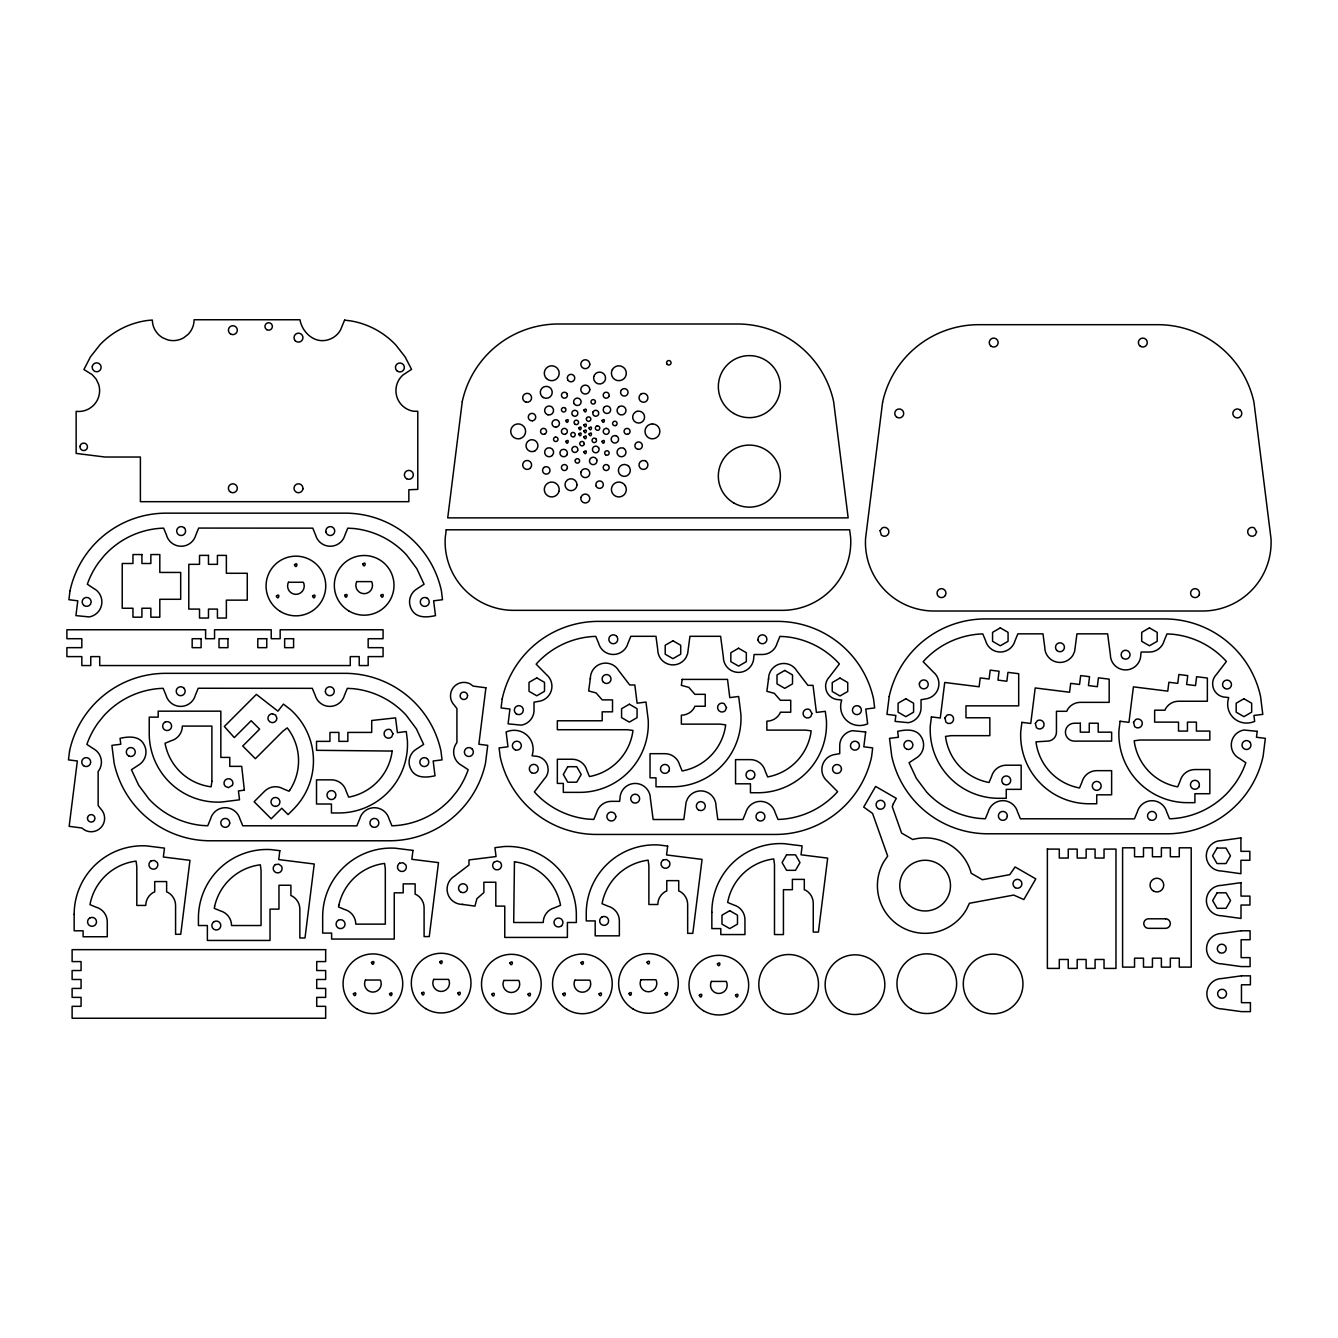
<?xml version="1.0" encoding="UTF-8"?>
<svg xmlns="http://www.w3.org/2000/svg" width="1338" height="1338" viewBox="0 0 1338 1338"><rect width="100%" height="100%" fill="white"/><g stroke="black" fill="none" stroke-linecap="round" stroke-linejoin="round"><path stroke-width="1.5" d="M590.376 678.299L588.653 690.943L596.112 692.95L602.2 699.891L612.52 699.891L612.52 711.833L602.2 711.833L602.2 720.781L557.344 720.781L557.344 729.728L627.405 729.728L632.958 730.448L632.707 732.354A53.687 53.687 0 0 1 591.262 776.191L589.439 776.542L586.947 770.521A15.22 15.22 0 0 0 572.263 759.248L557.344 759.248L557.344 783.416L563.315 783.416L563.315 792.364L579.705 792.364A68.606 68.606 0 0 0 648.211 719.911L645.986 702.065L637.105 703.186L634.831 684.972L629.73 684.972L618.758 670.689A15.22 15.22 0 0 0 590.376 678.299L590.275 679.018M768.564 678.684L766.858 691.328L774.317 693.335L780.389 700.276L790.725 700.276L790.725 712.217L780.389 712.217L779.77 713.706A14.919 14.919 0 0 1 766.858 721.165L766.858 730.113L805.61 730.113L811.163 730.832L810.912 732.739A53.687 53.687 0 0 1 769.467 776.575L767.644 776.926L765.152 770.905A15.22 15.22 0 0 0 750.451 759.633L735.549 759.633L735.549 783.8L750.451 783.8L750.451 792.748L757.91 792.748A68.606 68.606 0 0 0 826.416 720.296L825.295 711.331L816.414 712.435L813.019 685.357L807.918 685.357L796.963 671.074A15.22 15.22 0 0 0 768.564 678.684L768.48 679.403M462.279 904.388L474.923 906.11L476.93 898.651L483.871 892.563L483.871 882.244L495.813 882.244L495.813 906.11L504.761 906.11L504.761 937.42L567.396 937.42L567.396 922.501L576.344 922.501L576.344 915.058A68.606 68.606 0 0 0 503.891 846.553L494.926 847.673L496.047 856.554L468.969 859.933L468.969 865.034L454.669 876.005A15.22 15.22 0 0 0 462.279 904.388L462.998 904.488M1047.37 849.095L1059.295 849.095L1059.295 858.043L1068.242 858.043L1068.242 849.095L1077.19 849.095L1077.19 858.043L1086.138 858.043L1086.138 849.095L1095.086 849.095L1095.086 858.043L1104.034 858.043L1104.034 849.095L1115.976 849.095L1115.976 968.411L1104.034 968.411L1104.034 959.463L1095.086 959.463L1095.086 968.411L1086.138 968.411L1086.138 959.463L1077.19 959.463L1077.19 968.411L1068.242 968.411L1068.242 959.463L1059.295 959.463L1059.295 968.411L1047.37 968.411L1047.37 848.794M74.159 914.389L74.159 930.796L83.107 930.796L83.107 936.751L107.274 936.751L107.274 921.849A15.22 15.22 0 0 0 96.002 907.147L89.981 904.655L90.332 902.832A53.687 53.687 0 0 1 134.168 861.388L136.075 861.137L136.81 866.69L136.81 905.441L145.758 905.441A14.919 14.919 0 0 1 153.201 892.513L154.706 891.911L154.706 881.575L166.631 881.575L166.631 891.911L168.12 892.513A14.919 14.919 0 0 1 175.579 905.441L175.579 934.292L180.747 934.292L189.979 860.334L163.353 857.006L164.457 848.125L146.611 845.884A68.606 68.606 0 0 0 74.159 914.389M711.849 912.198L711.849 928.589L720.797 928.589L720.797 934.56L744.948 934.56L744.948 919.641A15.22 15.22 0 0 0 733.676 904.956L727.671 902.464L728.023 900.641A53.687 53.687 0 0 1 771.842 859.197L773.749 858.946L774.485 864.499L774.485 934.56L783.432 934.56L783.432 889.703L792.38 889.703L792.38 879.384L804.305 879.384L804.305 889.703L805.794 890.322A14.919 14.919 0 0 1 813.253 903.25L813.253 932.084L818.421 932.084L827.67 858.126L801.027 854.798L802.131 845.917L784.285 843.693A68.606 68.606 0 0 0 711.849 912.198M80.063 446.39L80.029 447.31A3.73 3.73 0 0 0 85.465 450.153A3.73 3.73 0 0 0 86.217 444.065A3.73 3.73 0 0 0 80.263 445.47L80.063 446.39M87.539 817.869L87.505 818.806A3.73 3.73 0 0 0 92.941 821.632A3.73 3.73 0 0 0 93.693 815.561A3.73 3.73 0 0 0 87.739 816.966L87.539 817.869M467.564 695.308L467.33 697.148A3.73 3.73 0 0 1 461.376 698.553A3.73 3.73 0 0 1 462.128 692.482A3.73 3.73 0 0 1 467.564 695.308M70.028 590.744L68.907 599.708L77.788 600.812L75.931 615.614L89.178 616.918A15.22 15.22 0 0 0 98.41 611.583L99.48 610.128A15.22 15.22 0 0 0 93.543 588.352L87.338 584.238A83.491 83.491 0 0 1 98.795 562.345L103.979 555.922A83.491 83.491 0 0 1 162.099 528.192L163.621 528.159L166.447 534.999A15.22 15.22 0 0 0 195.833 534.999L198.693 528.075L312.757 528.159L315.584 534.999A15.22 15.22 0 0 0 344.97 534.999L347.796 528.159L353.784 528.51A83.525 83.525 0 0 1 406.518 554.902L416.82 568.65L424.079 584.238L417.138 588.753A15.22 15.22 0 0 0 411.586 609.526C416.386 618.474 427.14 617.437 435.486 615.614L433.629 600.812L442.51 599.708L441.389 590.744A98.427 98.427 0 0 0 345.187 513.156L166.23 513.156A98.427 98.427 0 0 0 70.028 590.744M69.576 750.919L68.455 759.884L77.336 760.988L69.158 826.332L81.953 828.021L84.495 829.961A13.43 13.43 0 0 0 100.701 808.838L98.142 805.509L98.142 771.508L99.029 770.287A15.22 15.22 0 0 0 93.091 748.527L86.886 744.396A83.491 83.491 0 0 1 98.343 722.52L103.528 716.098A83.491 83.491 0 0 1 161.63 688.368L163.152 688.334L165.996 695.158A15.22 15.22 0 0 0 195.381 695.158L198.241 688.25L312.289 688.334L315.132 695.158A15.22 15.22 0 0 0 344.518 695.158L347.345 688.334L353.332 688.685A83.525 83.525 0 0 1 406.066 715.077L416.369 728.825L423.628 744.396L416.687 748.929A15.22 15.22 0 0 0 411.117 769.701C415.917 778.649 426.671 777.612 435.017 775.789L433.178 760.988L442.058 759.884L440.938 750.919A98.427 98.427 0 0 0 344.736 673.332L165.761 673.332A98.427 98.427 0 0 0 69.576 750.919M279.843 850.684L278.739 859.565L314.246 864.014L304.997 937.971L299.846 937.971L299.846 909.121A14.919 14.919 0 0 0 292.386 896.209L290.898 895.59L290.898 885.254L278.973 885.254L278.973 909.121L270.025 909.121L270.025 940.447L207.373 940.447L207.373 925.528L198.425 925.528L198.425 918.069A68.606 68.606 0 0 1 270.878 849.58L279.843 850.684M446.223 529.798L445.219 537.893A68.606 68.606 0 0 0 513.708 610.345L782.161 610.345A68.606 68.606 0 0 0 850.667 537.893L849.647 529.798L446.223 529.798M462.262 401.584L447.728 517.873L848.158 517.873L833.624 401.584A98.427 98.427 0 0 0 737.422 323.997L558.464 323.997A98.427 98.427 0 0 0 462.262 401.584M412.974 850.416L411.853 859.297L438.496 862.625L429.247 936.583L424.096 936.583L424.096 907.733A14.919 14.919 0 0 0 416.636 894.821L415.148 894.202L415.148 883.883L403.206 883.883L403.206 892.831L394.258 892.831L394.258 939.059L331.623 939.059L331.623 933.088L322.675 933.088L322.675 916.681A68.606 68.606 0 0 1 395.128 848.192L412.974 850.416M485.911 687.782L478.853 744.246L487.734 745.366L485.493 763.195A98.427 98.427 0 0 1 389.308 840.782L210.334 840.782A98.427 98.427 0 0 1 114.131 763.195L111.907 745.366L120.788 744.246L120.052 738.325C128.398 736.502 139.152 735.465 143.952 744.413A15.22 15.22 0 0 1 138.383 765.185L131.442 769.718L138.7 785.289L149.003 799.054A83.525 83.525 0 0 0 201.737 825.429L207.725 825.78L210.551 818.956A15.22 15.22 0 0 1 239.937 818.956L242.78 825.78L356.828 825.864L359.688 818.956A15.22 15.22 0 0 1 389.074 818.956L391.917 825.78L393.439 825.747A83.491 83.491 0 0 0 451.542 798.017L456.743 791.594A83.491 83.491 0 0 0 468.183 769.718L461.978 765.587A15.22 15.22 0 0 1 456.041 743.828L456.927 742.607L456.927 708.605L454.385 705.277A13.43 13.43 0 0 1 470.575 684.153L473.117 686.11L485.911 687.782M502.185 698.971L501.064 707.936L509.945 709.04L508.089 723.841L521.335 725.146A15.22 15.22 0 0 0 530.567 719.811L531.638 718.355A15.22 15.22 0 0 0 534.029 709.725L534.029 702.182L538.361 701.413A15.22 15.22 0 0 0 546.406 674.553L536.137 664.15A83.491 83.491 0 0 1 594.256 636.42L595.778 636.386L598.604 643.227A15.22 15.22 0 0 0 627.99 643.227L630.85 636.303L655.971 636.303L657.744 649.716A15.22 15.22 0 0 0 686.126 657.326L687.648 653.663L689.94 636.303L720.613 636.303L723.356 657.175A15.22 15.22 0 0 0 738.576 672.395A15.22 15.22 0 0 0 753.779 657.175L754.147 654.499L762.443 654.499A15.22 15.22 0 0 0 777.127 643.227L779.954 636.386L785.941 636.737A83.525 83.525 0 0 1 838.675 663.13L839.394 663.949L829.527 676.794A13.43 13.43 0 0 0 825.596 686.294L826.048 689.756A13.43 13.43 0 0 0 839.01 699.707L841.702 700.058C836.401 716.834 852.189 730.397 867.643 723.841L865.786 709.04L874.667 707.936L873.547 698.971A98.427 98.427 0 0 0 777.345 621.384L598.387 621.384A98.427 98.427 0 0 0 502.185 698.971M667.662 846.084L666.558 854.949L702.065 859.397L692.816 933.355L687.665 933.355L687.665 904.505A14.919 14.919 0 0 0 680.206 891.593L678.717 890.974L678.717 880.638L666.776 880.638L666.776 890.974L665.287 891.593A14.919 14.919 0 0 0 657.828 904.505L648.88 904.505L648.88 865.77L648.161 860.2L646.254 860.451A53.687 53.687 0 0 0 602.418 901.896L602.067 903.719L608.088 906.211A15.22 15.22 0 0 1 619.36 920.912L619.36 935.831L595.193 935.831L595.193 920.912L586.245 920.912L586.245 913.453A68.606 68.606 0 0 1 658.697 844.964L667.662 846.084M882.595 402.253L865.552 538.578A68.606 68.606 0 0 0 934.041 611.014L1202.494 611.014A68.606 68.606 0 0 0 1271 538.578L1253.957 402.253A98.427 98.427 0 0 0 1157.755 324.682L978.78 324.682A98.427 98.427 0 0 0 882.595 402.253M865.669 731.986L863.813 746.788L872.694 747.909L871.573 756.856A98.427 98.427 0 0 1 775.388 834.444L596.414 834.444A98.427 98.427 0 0 1 500.211 756.856L499.091 747.909L507.972 746.788L506.132 731.986C521.569 725.43 537.374 739.011 532.072 755.769L534.748 756.121A13.43 13.43 0 0 1 547.71 766.072L548.179 769.551A13.43 13.43 0 0 1 544.248 779.034L534.38 791.895L535.083 792.715A83.525 83.525 0 0 0 587.817 819.09L593.804 819.441L596.631 812.618A15.22 15.22 0 0 1 611.332 801.345L619.628 801.345L619.979 798.652A15.22 15.22 0 0 1 635.199 783.432A15.22 15.22 0 0 1 650.402 798.652L653.145 819.525L683.835 819.525L686.11 802.164L687.632 798.502A15.22 15.22 0 0 1 716.031 806.112L717.787 819.525L742.908 819.525L745.768 812.618A15.22 15.22 0 0 1 775.154 812.618L777.997 819.441L779.519 819.408A83.491 83.491 0 0 0 837.621 791.678L827.369 781.275A15.22 15.22 0 0 1 835.414 754.415L839.729 753.645L839.729 746.102A15.22 15.22 0 0 1 842.12 737.489L843.191 736.017A15.22 15.22 0 0 1 852.423 730.682L865.669 731.986M889.201 696.513L886.96 714.358L895.841 715.462L895.105 721.383L908.351 722.687A15.22 15.22 0 0 0 917.584 717.352L918.654 715.897A15.22 15.22 0 0 0 921.046 707.267L921.046 699.724L925.361 698.954A15.22 15.22 0 0 0 933.406 672.094L923.153 661.708A83.491 83.491 0 0 1 981.272 633.961L982.794 633.928L985.621 640.768A15.22 15.22 0 0 0 1015.007 640.768L1017.867 633.844L1042.988 633.844L1044.761 647.258A15.22 15.22 0 0 0 1073.143 654.867L1074.665 651.205L1076.939 633.844L1107.63 633.844L1110.373 654.717A15.22 15.22 0 0 0 1125.592 669.937A15.22 15.22 0 0 0 1140.796 654.717L1141.147 652.041L1149.442 652.041A15.22 15.22 0 0 0 1164.144 640.768L1166.97 633.928L1172.958 634.279A83.525 83.525 0 0 1 1225.692 660.671L1226.394 661.49L1216.543 674.335A13.43 13.43 0 0 0 1212.613 683.835L1213.064 687.297A13.43 13.43 0 0 0 1226.026 697.249L1228.719 697.6C1223.4 714.375 1239.205 727.939 1254.659 721.383L1253.907 715.462L1262.788 714.358L1260.563 696.513A98.427 98.427 0 0 0 1164.361 618.925L985.404 618.925A98.427 98.427 0 0 0 889.201 696.513M931.415 716.9L930.295 725.848A68.606 68.606 0 0 0 998.784 798.301L1006.243 798.301L1006.243 789.353L1021.162 789.353L1021.162 765.202L1006.243 765.202A15.22 15.22 0 0 0 991.558 776.475L989.066 782.479L987.243 782.128A53.687 53.687 0 0 1 945.799 738.292L945.531 736.402L951.101 735.666L989.836 735.666L989.836 717.77L965.986 717.77L965.986 705.845L1018.686 705.845L1018.686 673.7L1007.966 672.362L1006.845 681.226L997.964 680.122L999.085 671.241L990.204 670.137L989.1 679.018L980.219 677.898L979.098 686.779L944.728 682.48L940.296 718.004L931.415 716.9M1021.881 722.353L1020.76 731.317A68.606 68.606 0 0 0 1089.266 803.77L1096.725 803.77L1096.725 794.822L1111.627 794.822L1111.627 770.655L1096.725 770.655A15.22 15.22 0 0 0 1082.024 781.927L1079.532 787.948L1077.709 787.597A53.687 53.687 0 0 1 1036.264 743.761L1036.013 741.854L1047.503 741.118A8.948 8.948 0 0 0 1056.451 732.17L1056.451 711.298L1066.787 711.298L1067.39 709.809A14.919 14.919 0 0 1 1080.318 702.35L1109.169 702.35L1109.169 679.152L1098.431 677.814L1097.327 686.695L1088.446 685.574L1089.55 676.694L1080.669 675.59L1079.565 684.471L1070.684 683.367L1069.58 692.248L1035.211 687.949L1030.762 723.457L1021.881 722.353M1120.09 721.249L1118.969 730.214A68.606 68.606 0 0 0 1187.458 802.666L1194.918 802.666L1194.918 793.718L1209.836 793.718L1209.836 769.551L1194.918 769.551A15.22 15.22 0 0 0 1180.216 780.823L1177.724 786.844L1175.901 786.493A53.687 53.687 0 0 1 1134.457 742.657L1134.206 740.767L1139.775 740.031L1209.836 740.031L1209.836 731.083L1196.406 731.083L1196.406 722.135L1187.458 722.135L1187.458 731.083L1178.51 731.083L1178.51 722.135L1154.644 722.135L1154.644 710.194L1164.98 710.194L1165.599 708.705A14.919 14.919 0 0 1 1178.51 701.246L1207.361 701.246L1207.361 678.048L1196.624 676.71L1195.52 685.591L1186.639 684.487L1187.743 675.606L1178.862 674.503L1177.758 683.367L1168.877 682.263L1167.773 691.144L1133.403 686.846L1128.954 722.369L1120.09 721.249M1257.202 731.334L1256.466 737.255L1265.347 738.359L1263.122 756.204A98.427 98.427 0 0 1 1166.92 833.791L987.946 833.791A98.427 98.427 0 0 1 891.744 756.204L889.519 738.359L898.4 737.255L897.664 731.334C906.01 729.494 916.764 728.474 921.564 737.405A15.22 15.22 0 0 1 915.995 758.194L909.071 762.71L916.313 778.298L926.615 792.046A83.525 83.525 0 0 0 979.349 818.421L985.337 818.789L988.163 811.949A15.22 15.22 0 0 1 1017.566 811.949L1020.392 818.789L1134.44 818.873L1137.317 811.949A15.22 15.22 0 0 1 1166.703 811.949L1169.529 818.789L1171.051 818.739A83.491 83.491 0 0 0 1229.154 791.009L1234.355 784.586A83.491 83.491 0 0 0 1245.812 762.71L1239.607 758.579A15.22 15.22 0 0 1 1233.669 736.82L1234.723 735.348A15.22 15.22 0 0 1 1243.955 730.013L1257.202 731.334M92.355 366.144L92.205 367.298A4.482 4.482 0 0 0 98.56 371.362A4.482 4.482 0 0 0 99.547 363.869A4.482 4.482 0 0 0 92.355 366.144M211.889 781.225L211.153 786.794L209.246 786.543A53.687 53.687 0 0 1 165.41 745.099L165.059 743.276L171.08 740.784A15.22 15.22 0 0 0 182.353 726.082L211.889 726.082L211.889 781.225M276.397 596.046C278.22 601.749 280.813 592.032 276.397 596.046M294.477 564.736C296.3 570.423 298.909 560.706 294.477 564.736M312.557 596.046C314.38 601.749 316.989 592.032 312.557 596.046M344.652 595.393C346.475 601.096 349.067 591.379 344.652 595.393M362.732 564.084C364.555 569.771 367.164 560.053 362.732 564.084M380.812 595.393C382.635 601.096 385.244 591.379 380.812 595.393M353.383 993.816C355.206 999.519 357.798 989.802 353.383 993.816M392.987 733.776L391.683 736.937A4.482 4.482 0 0 1 384.19 732.605L384.642 731.535A4.482 4.482 0 0 1 390.746 729.896L392.987 733.776M371.462 962.49C373.285 968.194 375.894 958.476 371.462 962.49M389.542 993.816C391.365 999.519 393.974 989.802 389.542 993.816M421.637 993.164C423.46 998.867 426.053 989.15 421.637 993.164M439.717 961.838C441.54 967.541 444.149 957.824 439.717 961.838M457.797 993.164C459.62 998.867 462.229 989.15 457.797 993.164M565.773 420.55C567.613 426.237 570.205 416.536 565.773 420.55M491.832 994.201C493.672 999.904 496.264 990.187 491.832 994.201M565.773 441.423C567.613 447.126 570.205 437.409 565.773 441.423M514.444 861.806L513.708 922.501L543.228 922.501A15.22 15.22 0 0 1 554.517 907.816L560.522 905.324L560.17 903.501A53.687 53.687 0 0 0 516.334 862.057L514.444 861.806M578.702 428.009C580.525 433.696 583.117 423.979 578.702 428.009M578.702 433.964C580.525 439.667 583.117 429.95 578.702 433.964M509.912 962.892C511.752 968.578 514.344 958.861 509.912 962.892M583.87 410.114C585.693 415.8 588.285 406.083 583.87 410.114M589.774 364.254L589.623 365.425A4.482 4.482 0 0 1 580.976 365.425L580.826 364.254A4.482 4.482 0 0 1 585.308 359.788A4.482 4.482 0 0 1 589.774 364.254M583.87 425.016C585.693 430.719 588.285 421.002 583.87 425.016M576.979 484.674L576.778 486.212A5.971 5.971 0 0 1 569.47 490.444A5.971 5.971 0 0 1 565.255 483.135L565.857 481.697A5.971 5.971 0 0 1 576.979 484.674M589.774 389.609L589.623 390.78A4.482 4.482 0 0 1 580.976 390.78L580.826 389.609A4.482 4.482 0 0 1 585.308 385.143A4.482 4.482 0 0 1 589.774 389.609M583.87 436.957C585.693 442.644 588.285 432.927 583.87 436.957M586.429 418.543L586.345 419.129A2.241 2.241 0 0 0 590.526 420.249L590.744 419.714A2.241 2.241 0 0 0 589.155 416.971A2.241 2.241 0 0 0 586.429 418.543M584.254 443.614L584.188 444.199A2.241 2.241 0 0 1 581.445 445.771A2.241 2.241 0 0 1 579.856 443.045L580.09 442.493A2.241 2.241 0 0 1 584.254 443.614M580.976 471.98L580.826 473.134A4.482 4.482 0 0 0 585.308 477.599A4.482 4.482 0 0 0 589.774 473.134L589.623 471.98A4.482 4.482 0 0 0 580.976 471.98M583.87 451.859C585.693 457.563 588.285 447.845 583.87 451.859M593.821 376.53L593.62 378.069A5.971 5.971 0 0 0 604.743 381.062L605.345 379.624A5.971 5.971 0 0 0 601.13 372.315A5.971 5.971 0 0 0 593.821 376.53M589.021 428.009C590.861 433.696 593.453 423.979 589.021 428.009M589.021 433.964C590.861 439.667 593.453 429.95 589.021 433.964M580.976 497.335L580.826 498.489A4.482 4.482 0 0 0 585.308 502.954A4.482 4.482 0 0 0 589.774 498.489L589.623 497.335A4.482 4.482 0 0 0 580.976 497.335M601.949 420.55C603.773 426.237 606.365 416.536 601.949 420.55M528.008 994.201C529.831 999.904 532.424 990.187 528.008 994.201M601.949 441.423C603.773 447.126 606.365 437.409 601.949 441.423M562.88 993.933C564.703 999.637 567.312 989.919 562.88 993.933M580.96 962.624C582.783 968.311 585.392 958.593 580.96 962.624M599.039 993.933C600.862 999.637 603.471 989.919 599.039 993.933M628.944 993.498C630.767 999.185 633.376 989.484 628.944 993.498M647.023 962.173C648.846 967.876 651.455 958.159 647.023 962.173M665.103 993.498C666.926 999.185 669.535 989.484 665.103 993.498M726.501 707.585L725.196 710.746A4.482 4.482 0 0 1 717.703 706.431L718.155 705.36A4.482 4.482 0 0 1 724.259 703.721L726.501 707.585M699.322 995.204C701.145 1000.908 703.755 991.19 699.322 995.204M717.402 963.895C719.242 969.582 721.834 959.864 717.402 963.895M735.499 995.204C737.322 1000.908 739.914 991.19 735.499 995.204M811.999 713.555L810.694 716.716A4.482 4.482 0 0 1 803.201 712.401L803.653 711.314A4.482 4.482 0 0 1 809.774 709.675L811.999 713.555M841.468 768.982L841.318 770.153A4.482 4.482 0 0 1 834.126 772.411A4.482 4.482 0 0 1 835.113 764.935A4.482 4.482 0 0 1 841.468 768.982M880.103 530.668L881.257 534.999A4.482 4.482 0 0 0 888.75 530.668L888.298 529.597A4.482 4.482 0 0 0 882.194 527.958L880.103 530.668M919.457 683.233L919.306 684.387A4.482 4.482 0 0 0 925.679 688.434A4.482 4.482 0 0 0 926.649 680.958A4.482 4.482 0 0 0 919.457 683.233M944.845 717.954L946.016 722.286A4.482 4.482 0 0 0 953.492 717.954L953.041 716.884A4.482 4.482 0 0 0 946.936 715.245L944.845 717.954M1035.328 723.406L1036.482 727.738A4.482 4.482 0 0 0 1043.958 723.406L1043.523 722.336A4.482 4.482 0 0 0 1037.402 720.697L1035.328 723.406M1133.52 722.319L1134.674 726.634A4.482 4.482 0 0 0 1142.167 722.319L1141.715 721.232A4.482 4.482 0 0 0 1135.611 719.593L1133.52 722.319M1256.583 531.838L1255.278 534.999A4.482 4.482 0 0 1 1247.785 530.668L1248.237 529.597A4.482 4.482 0 0 1 1254.358 527.958L1256.583 531.838M392.151 751.053L391.9 752.96A53.687 53.687 0 0 1 350.456 796.796L348.633 797.147L346.141 791.126A15.22 15.22 0 0 0 331.439 779.853L316.521 779.853L316.521 804.021L331.439 804.021L331.439 812.969L338.899 812.969A68.606 68.606 0 0 0 407.388 740.516L406.284 731.552L397.403 732.655L395.546 717.87L371.713 720.496L371.713 732.421L347.847 732.421L347.847 741.369L338.899 741.369L338.899 732.421L329.951 732.421L329.951 741.369L316.521 741.369L316.521 750.317L392.151 751.053M682.163 679.403L681.36 685.374L688.819 687.364L694.89 694.322L705.226 694.322L705.226 706.247L694.89 706.247L694.271 707.735A14.919 14.919 0 0 1 681.36 715.194L681.36 724.142L720.112 724.142L725.664 724.878L725.413 726.768A53.687 53.687 0 0 1 683.969 770.604L682.146 770.956L679.654 764.951A15.22 15.22 0 0 0 664.953 753.679L650.034 753.679L650.034 777.83L656.005 777.83L656.005 786.777L672.412 786.777A68.606 68.606 0 0 0 740.901 714.325L738.676 696.496L729.795 697.6L727.521 679.403L682.163 679.403M214.598 906.512L214.247 908.335L220.268 910.827A15.22 15.22 0 0 1 231.541 925.528L261.061 925.528L261.061 870.369L260.341 864.816L258.435 865.067A53.687 53.687 0 0 0 214.598 906.512M338.849 905.14L338.497 906.963L344.518 909.455A15.22 15.22 0 0 1 355.791 924.14L385.311 924.14L385.311 868.998L384.591 863.428L382.685 863.696A53.687 53.687 0 0 0 338.849 905.14M583.886 430.903C585.358 436.69 588.569 427.173 583.886 430.903M302.957 488.771L302.656 489.859A4.482 4.482 0 0 1 295.531 491.631A4.482 4.482 0 0 1 296.367 484.323A4.482 4.482 0 0 1 302.906 487.651L302.957 488.771M575.34 460.055L575.173 460.606A2.241 2.241 0 0 0 577.865 463.082A2.241 2.241 0 0 0 579.27 459.703A2.241 2.241 0 0 0 575.608 459.536L575.34 460.055M595.427 402.136L594.992 403.206A2.241 2.241 0 0 1 591.329 403.039A2.241 2.241 0 0 1 592.734 399.661A2.241 2.241 0 0 1 595.427 402.136M567.379 467.966L566.81 469.337A2.977 2.977 0 0 1 561.91 469.153A2.977 2.977 0 0 1 563.783 464.621A2.977 2.977 0 0 1 567.379 467.966M893.332 803.837L892.262 806.68L901.595 833.056L912.767 839.511A47.716 47.716 0 0 1 971.221 873.262L982.393 879.718L1009.805 874.634L1015.107 866.957L1035.779 878.882L1023.838 899.554L1013.702 895.072L969.398 903.284L966.454 909.472A47.716 47.716 0 0 1 901.26 926.933A47.716 47.716 0 0 1 883.799 861.756L887.679 856.103L872.577 813.454L863.696 807.082L875.621 786.426L896.293 798.351L893.332 803.837M344.585 320.133L340.421 330.185A20.873 20.873 0 0 1 327.743 339.902C314.363 343.715 302.221 332.443 299.946 319.749L194.094 319.749A20.873 20.873 0 0 1 187.972 334.5L183.641 337.828A20.873 20.873 0 0 1 167.802 339.902L162.768 337.828A20.873 20.873 0 0 1 152.331 320.05L147.531 320.468A80.531 80.531 0 0 0 100.016 344.702L90.432 356.895L83.909 369.522L92.121 374.59L96.102 379.022L98.661 384.391A20.873 20.873 0 0 1 92.64 406.183L89.479 408.508A20.873 20.873 0 0 1 76.149 411.335L76.149 453.415L105 457.027L140.39 457.027L140.39 501.683L408.843 501.683L408.843 489.758L417.791 489.39L417.791 411.301L413.593 411.234A20.873 20.873 0 0 1 403.089 374.874L411.586 369.372L405.197 357.045L396.031 345.221A80.531 80.531 0 0 0 350.64 320.869L344.585 320.133M288.49 582.264L287.854 583.836A8.346 8.346 0 0 0 295.915 594.34A8.346 8.346 0 0 0 303.977 583.836L303.325 582.264L288.49 582.264M356.744 581.612L356.109 583.184A8.346 8.346 0 0 0 364.17 593.687A8.346 8.346 0 0 0 372.232 583.184L371.579 581.612L356.744 581.612M558.95 491.431L558.197 493.22A7.459 7.459 0 0 1 548.011 495.946A7.459 7.459 0 0 1 545.285 485.761L546.473 484.222A7.459 7.459 0 0 1 558.95 491.431M593.152 411.803L592.868 412.522A2.977 2.977 0 0 0 597.852 415.399L598.32 414.78A2.977 2.977 0 0 0 597.233 410.716A2.977 2.977 0 0 0 593.152 411.803M577.748 450.22L577.447 450.939A2.977 2.977 0 0 1 573.366 452.043A2.977 2.977 0 0 1 572.279 447.962L572.748 447.344A2.977 2.977 0 0 1 577.748 450.22M612.403 369.522L611.65 371.328A7.459 7.459 0 0 0 624.127 378.52L625.314 376.982A7.459 7.459 0 0 0 622.588 366.796A7.459 7.459 0 0 0 612.403 369.522M365.475 980.035L364.839 981.607A8.346 8.346 0 0 0 372.901 992.11A8.346 8.346 0 0 0 380.962 981.607L380.31 980.035L365.475 980.035M433.729 979.383L433.094 980.955A8.346 8.346 0 0 0 441.155 991.458A8.346 8.346 0 0 0 449.217 980.955L448.565 979.383L433.729 979.383M503.941 980.42L503.289 981.992A8.346 8.346 0 0 0 511.367 992.512A8.346 8.346 0 0 0 519.428 981.992L518.776 980.42L503.941 980.42M574.989 980.152L574.337 981.724A8.346 8.346 0 0 0 582.398 992.227A8.346 8.346 0 0 0 590.459 981.724L589.824 980.152L574.989 980.152M641.053 979.717L640.4 981.272A8.346 8.346 0 0 0 648.462 991.793A8.346 8.346 0 0 0 656.54 981.272L655.888 979.717L641.053 979.717M711.431 981.423L710.779 982.995A8.346 8.346 0 0 0 718.857 993.498A8.346 8.346 0 0 0 726.919 982.995L726.266 981.423L711.431 981.423M567.78 766.707L563.315 774.468L567.78 782.212L576.728 782.212L581.21 774.468L576.728 766.707L567.78 766.707M786.56 854.831L782.094 862.575L786.56 870.319L795.508 870.319L799.99 862.575L795.508 854.831L786.56 854.831M1217.045 848.058L1212.562 855.818L1217.045 863.562L1225.993 863.562L1230.458 855.818L1225.993 848.058L1217.045 848.058M1217.128 892.814L1212.663 900.558L1217.128 908.318L1226.076 908.318L1230.559 900.558L1226.076 892.814L1217.128 892.814M608.924 396.383L608.021 397.553A2.977 2.977 0 0 1 603.338 396.115A2.977 2.977 0 0 1 606.315 392.235A2.977 2.977 0 0 1 608.924 396.383M621.384 390.111L620.899 390.897A3.73 3.73 0 0 0 624.144 396.081A3.73 3.73 0 0 0 627.873 391.214A3.73 3.73 0 0 0 622.019 389.425L621.384 390.111M290.095 789.704L289.058 791.243L283.037 788.751A15.22 15.22 0 0 0 264.673 791.176L254.136 801.713L271.213 818.806L281.766 808.252L288.088 814.574L293.357 809.306A68.606 68.606 0 0 0 290.563 709.642L283.439 704.106L277.936 711.164L256.394 694.405L224.332 726.484L234.301 737.589L251.176 720.73L259.622 729.16L242.747 746.035L255.391 758.696L282.786 731.284L287.235 727.872L288.406 729.394A53.687 53.687 0 0 1 290.095 789.704M232.31 785.389L228.43 787.63L225.269 786.326A4.482 4.482 0 0 1 229.601 778.833L230.671 779.285A4.482 4.482 0 0 1 232.31 785.389M566.911 454.853L566.325 455.622A3.73 3.73 0 0 1 561.04 455.622A3.73 3.73 0 0 1 561.04 450.354L561.826 449.769A3.73 3.73 0 0 1 566.911 454.853M604.291 407.12L603.689 407.889A3.73 3.73 0 0 0 608.79 412.99L609.559 412.388A3.73 3.73 0 0 0 609.559 407.12A3.73 3.73 0 0 0 604.291 407.12M335.32 797.297L334.6 798.234A4.482 4.482 0 0 1 328.278 798.234L327.576 797.297A4.482 4.482 0 0 1 331.439 790.591A4.482 4.482 0 0 1 335.32 797.297M493.99 862.274L493.27 863.194A4.482 4.482 0 0 0 494.909 869.315L495.997 869.75A4.482 4.482 0 0 0 500.312 862.274L497.151 860.953L493.99 862.274M668.833 771.123L668.114 772.043A4.482 4.482 0 0 1 661.792 772.043L661.072 771.123A4.482 4.482 0 0 1 664.953 764.416A4.482 4.482 0 0 1 668.833 771.123M754.331 777.077L753.612 778.014A4.482 4.482 0 0 1 747.29 778.014L746.587 777.077A4.482 4.482 0 0 1 750.451 770.37A4.482 4.482 0 0 1 754.331 777.077M945.381 595.36L944.661 596.296A4.482 4.482 0 0 1 938.339 596.296L937.62 595.36A4.482 4.482 0 0 1 941.5 588.653A4.482 4.482 0 0 1 945.381 595.36M1198.915 595.36L1198.196 596.296A4.482 4.482 0 0 1 1191.874 596.296L1191.171 595.36A4.482 4.482 0 0 1 1195.035 588.653A4.482 4.482 0 0 1 1198.915 595.36M1100.589 788.099L1099.886 789.035A4.482 4.482 0 0 1 1093.547 789.035L1092.845 788.099A4.482 4.482 0 0 1 1096.725 781.392A4.482 4.482 0 0 1 1100.589 788.099M1198.798 787.012L1198.079 787.931A4.482 4.482 0 0 1 1191.757 787.931L1191.037 787.012A4.482 4.482 0 0 1 1194.918 780.288A4.482 4.482 0 0 1 1198.798 787.012M544.031 467.464L543.345 468.099A3.73 3.73 0 0 0 545.151 473.953A3.73 3.73 0 0 0 550.002 470.223A3.73 3.73 0 0 0 544.817 466.962L544.031 467.464M164.909 722.202L163.972 722.921A4.482 4.482 0 0 0 163.972 729.243L164.909 729.963A4.482 4.482 0 0 0 171.615 726.082A4.482 4.482 0 0 0 164.909 722.202M530.35 468.099L529.413 468.802A4.482 4.482 0 0 1 523.309 467.163A4.482 4.482 0 0 1 524.948 461.058L526.018 460.606A4.482 4.482 0 0 1 530.35 468.099M552.31 455.422L551.373 456.124A4.482 4.482 0 0 1 545.268 454.485A4.482 4.482 0 0 1 546.908 448.381L547.978 447.929A4.482 4.482 0 0 1 552.31 455.422M619.226 406.618L618.307 407.337A4.482 4.482 0 0 0 622.622 414.813L623.709 414.362A4.482 4.482 0 0 0 625.348 408.257A4.482 4.482 0 0 0 619.226 406.618M641.186 393.941L640.266 394.66A4.482 4.482 0 0 0 644.582 402.136L645.669 401.684A4.482 4.482 0 0 0 647.291 395.58A4.482 4.482 0 0 0 641.186 393.941M151.127 860.886L150.191 861.605A4.482 4.482 0 0 0 154.522 869.081L155.593 868.646A4.482 4.482 0 0 0 157.232 862.525L154.522 860.451L151.127 860.886M89.83 917.968L88.893 918.671A4.482 4.482 0 0 0 88.893 925.01L89.83 925.712A4.482 4.482 0 0 0 96.537 921.849A4.482 4.482 0 0 0 89.83 917.968M275.377 864.582L274.457 865.285A4.482 4.482 0 0 0 278.772 872.777L279.859 872.326A4.482 4.482 0 0 0 281.498 866.221L278.772 864.131L275.377 864.582M214.097 921.648L213.16 922.367A4.482 4.482 0 0 0 213.16 928.689L214.097 929.392A4.482 4.482 0 0 0 220.803 925.528A4.482 4.482 0 0 0 214.097 921.648M399.627 863.194L398.707 863.913A4.482 4.482 0 0 0 403.022 871.389L404.109 870.954A4.482 4.482 0 0 0 405.749 864.833L403.022 862.742L399.627 863.194M338.33 920.276L337.41 920.979A4.482 4.482 0 0 0 337.41 927.318L338.33 928.02A4.482 4.482 0 0 0 345.053 924.14A4.482 4.482 0 0 0 338.33 920.276M561.609 925.679L560.689 926.381A4.482 4.482 0 0 1 553.982 922.501A4.482 4.482 0 0 1 560.689 918.637L561.609 919.34A4.482 4.482 0 0 1 561.609 925.679M663.196 859.966L662.277 860.669A4.482 4.482 0 0 0 666.592 868.161L667.679 867.71A4.482 4.482 0 0 0 669.318 861.605L666.592 859.514L663.196 859.966M601.916 917.032L600.979 917.751A4.482 4.482 0 0 0 600.979 924.073L601.916 924.792A4.482 4.482 0 0 0 608.623 920.912A4.482 4.482 0 0 0 601.916 917.032M536.772 677.898L529.012 682.363L529.012 691.311L536.772 695.793L544.516 691.311L544.516 682.363L536.772 677.898M672.947 640.768L665.203 645.251L665.203 654.198L672.947 658.664L680.708 654.198L680.708 645.251L672.947 640.768M629.328 704.223L621.585 708.688L621.585 717.636L629.328 722.119L637.072 717.636L637.072 708.688L629.328 704.223M738.576 648.228L730.832 652.71L730.832 661.658L738.576 666.123L746.32 661.658L746.32 652.71L738.576 648.228M784.754 670.455L777.01 674.921L777.01 683.869L784.754 688.351L792.514 683.869L792.514 674.921L784.754 670.455M839.996 678.065L832.236 682.531L832.236 691.478L839.996 695.961L847.74 691.478L847.74 682.531L839.996 678.065M1000.306 627.873L992.562 632.356L992.562 641.303L1000.306 645.769L1008.066 641.303L1008.066 632.356L1000.306 627.873M905.843 698.737L898.082 703.219L898.082 712.167L905.843 716.65L913.586 712.167L913.586 703.219L905.843 698.737M1149.442 627.873L1141.699 632.356L1141.699 641.303L1149.442 645.769L1157.203 641.303L1157.203 632.356L1149.442 627.873M729.745 910.693L721.985 915.175L721.985 924.123L729.745 928.589L737.489 924.123L737.489 915.175L729.745 910.693M1243.922 698.737L1236.178 703.219L1236.178 712.167L1243.922 716.65L1251.666 712.167L1251.666 703.219L1243.922 698.737M534.983 450.822L533.544 451.424A5.971 5.971 0 0 1 526.235 447.193A5.971 5.971 0 0 1 530.45 439.901L532.006 439.684A5.971 5.971 0 0 1 534.983 450.822M596.965 425.936L596.43 426.153A2.241 2.241 0 0 0 597.551 430.334L598.119 430.251A2.241 2.241 0 0 0 599.708 427.508A2.241 2.241 0 0 0 596.965 425.936M574.169 436.589L573.634 436.824A2.241 2.241 0 0 1 570.891 435.235A2.241 2.241 0 0 1 572.48 432.492L573.065 432.425A2.241 2.241 0 0 1 574.169 436.589M637.055 411.335L635.617 411.92A5.971 5.971 0 0 0 638.611 423.059L640.149 422.858A5.971 5.971 0 0 0 644.364 415.549A5.971 5.971 0 0 0 637.055 411.335M555.487 437.091L554.919 437.225A2.241 2.241 0 0 0 554.116 440.804A2.241 2.241 0 0 0 557.762 440.319A2.241 2.241 0 0 0 556.056 437.074L555.487 437.091M615.697 425.534L614.543 425.685A2.241 2.241 0 0 1 612.854 422.423A2.241 2.241 0 0 1 616.484 421.955A2.241 2.241 0 0 1 615.697 425.534M544.65 434.148L543.178 434.332A2.977 2.977 0 0 1 540.886 430A2.977 2.977 0 0 1 545.753 429.364A2.977 2.977 0 0 1 544.65 434.148M1240.911 837.906L1221.51 840.599A15.22 15.22 0 0 0 1206.307 855.818A15.22 15.22 0 0 0 1221.51 871.021L1240.911 873.714L1240.911 860.284L1249.859 860.284L1249.859 851.336L1240.911 851.336L1240.911 837.906M1240.995 882.662L1221.611 885.355A15.22 15.22 0 0 0 1206.391 900.558A15.22 15.22 0 0 0 1221.611 915.777L1240.995 918.453L1240.995 905.04L1249.943 905.04L1249.943 896.092L1240.995 896.092L1240.995 882.662M1241.129 930.78L1221.745 933.456A15.22 15.22 0 0 0 1206.542 948.675A15.22 15.22 0 0 0 1221.745 963.878L1241.129 966.571L1250.093 966.571L1250.093 957.623L1241.129 957.623L1241.129 939.728L1250.093 939.728L1250.093 930.78L1241.129 930.78M1241.463 975.837L1222.079 978.513A15.22 15.22 0 0 0 1206.859 993.733A15.22 15.22 0 0 0 1222.079 1008.952L1241.463 1011.628L1250.411 1011.628L1250.411 1002.68L1241.463 1002.68L1241.463 984.785L1250.411 984.785L1250.411 975.837L1241.463 975.837M520.114 438.58L518.191 438.831A7.459 7.459 0 0 1 510.731 431.371A7.459 7.459 0 0 1 518.191 423.912L520.114 424.179A7.459 7.459 0 0 1 520.114 438.58M606.181 428.394L605.412 428.495A2.977 2.977 0 0 0 605.412 434.248L606.181 434.365A2.977 2.977 0 0 0 609.158 431.371A2.977 2.977 0 0 0 606.181 428.394M565.188 434.248L564.419 434.365A2.977 2.977 0 0 1 561.442 431.371A2.977 2.977 0 0 1 564.419 428.394L565.188 428.495A2.977 2.977 0 0 1 565.188 434.248M652.409 423.912L650.485 424.179A7.459 7.459 0 0 0 650.485 438.58L652.409 438.831A7.459 7.459 0 0 0 659.868 431.371A7.459 7.459 0 0 0 652.409 423.912M272.45 713.756L271.296 713.907A4.482 4.482 0 0 0 268.118 719.376L268.57 720.463A4.482 4.482 0 0 0 276.916 718.222L275.611 715.061L272.45 713.756M244.352 790.189L238.432 790.925L239.535 799.806L221.69 802.031A68.606 68.606 0 0 1 149.237 733.542L149.237 717.135L158.185 717.135L158.185 711.164L220.837 711.164L220.837 757.408L229.785 757.408L229.785 766.356L241.71 766.356L244.352 790.189M141.912 554.551L132.964 554.551L132.964 563.499L122.226 563.499L122.226 608.238L132.964 608.238L132.964 617.186L141.912 617.186L141.912 608.238L150.86 608.238L150.86 617.186L159.807 617.186L159.807 599.29L180.68 599.29L180.68 572.447L159.807 572.447L159.807 554.551L150.86 554.551L150.86 563.499L141.912 563.499L141.912 554.551M208.477 555.387L199.529 555.387L199.529 564.335L188.792 564.335L188.792 609.091L199.529 609.091L199.529 618.039L208.477 618.039L208.477 609.091L217.425 609.091L217.425 618.039L226.373 618.039L226.373 600.143L247.262 600.143L247.262 573.283L226.373 573.283L226.373 555.387L217.425 555.387L217.425 564.335L208.477 564.335L208.477 555.387M205.6 629.763L66.9 629.763L66.9 638.711L81.819 638.711L81.819 647.659L66.9 647.659L66.9 656.607L81.819 656.607L81.819 665.555L90.767 665.555L90.767 656.607L99.714 656.607L99.714 665.555L350.272 665.555L350.272 656.607L359.22 656.607L359.22 665.555L368.167 665.555L368.167 656.607L383.069 656.607L383.069 647.659L368.167 647.659L368.167 638.711L383.069 638.711L383.069 629.763L280.16 629.763L280.16 638.711L271.213 638.711L271.213 629.763L214.548 629.763L214.548 638.711L205.6 638.711L205.6 629.763M201.118 638.711L192.17 638.711L192.17 647.659L201.118 647.659L201.118 638.711M227.962 638.711L219.014 638.711L219.014 647.659L227.962 647.659L227.962 638.711M266.747 638.711L257.799 638.711L257.799 647.659L266.747 647.659L266.747 638.711M293.591 638.711L284.643 638.711L284.643 647.659L293.591 647.659L293.591 638.711M1080.318 723.222L1074.347 723.222A8.948 8.948 0 0 0 1065.399 732.17A8.948 8.948 0 0 0 1074.347 741.118L1111.627 741.118L1111.627 732.17L1098.214 732.17L1098.214 723.222L1089.266 723.222L1089.266 732.17L1080.318 732.17L1080.318 723.222M1134.54 847.807L1122.599 847.807L1122.599 967.123L1134.54 967.123L1134.54 958.175L1143.488 958.175L1143.488 967.123L1152.436 967.123L1152.436 958.175L1161.384 958.175L1161.384 967.123L1170.332 967.123L1170.332 958.175L1179.28 958.175L1179.28 967.123L1191.205 967.123L1191.205 847.807L1179.28 847.807L1179.28 856.755L1170.332 856.755L1170.332 847.807L1161.384 847.807L1161.384 856.755L1152.436 856.755L1152.436 847.807L1143.488 847.807L1143.488 856.755L1134.54 856.755L1134.54 847.807M1165.549 918.805L1148.556 918.805A4.767 4.767 0 0 0 1143.773 923.571A4.767 4.767 0 0 0 1148.556 928.338L1165.549 928.338A4.767 4.767 0 0 0 1170.332 923.571A4.767 4.767 0 0 0 1165.549 918.805M325.669 949.662L72.118 949.662L72.118 961.587L81.066 961.587L81.066 970.535L72.118 970.535L72.118 979.483L81.066 979.483L81.066 988.431L72.118 988.431L72.118 997.379L81.066 997.379L81.066 1006.327L72.118 1006.327L72.118 1018.251L325.669 1018.251L325.669 1006.327L316.721 1006.327L316.721 997.379L325.669 997.379L325.669 988.431L316.721 988.431L316.721 979.483L325.669 979.483L325.669 970.535L316.721 970.535L316.721 961.587L325.669 961.587L325.669 949.662M532.457 420.801L530.617 420.55A3.73 3.73 0 0 1 529.246 414.579A3.73 3.73 0 0 1 535.317 415.382A3.73 3.73 0 0 1 532.457 420.801M627.422 434.332L625.95 434.148A2.977 2.977 0 0 1 624.863 429.364A2.977 2.977 0 0 1 629.713 430A2.977 2.977 0 0 1 627.422 434.332M555.772 427.19L554.802 427.056A3.73 3.73 0 0 1 552.176 422.49A3.73 3.73 0 0 1 556.742 419.864L557.628 420.232A3.73 3.73 0 0 1 555.772 427.19M615.798 435.686L614.828 435.552A3.73 3.73 0 0 0 612.971 442.51L613.874 442.895A3.73 3.73 0 0 0 618.44 440.252A3.73 3.73 0 0 0 615.798 435.686M275.427 806.396L274.273 806.245A4.482 4.482 0 0 1 272.266 798.769A4.482 4.482 0 0 1 279.759 800.76L279.91 801.93A4.482 4.482 0 0 1 275.427 806.396M638.075 449.351L636.37 448.631A3.73 3.73 0 0 1 636.587 442.527A3.73 3.73 0 0 1 642.24 444.868A3.73 3.73 0 0 1 638.075 449.351M526.018 402.136L524.948 401.684A4.482 4.482 0 0 1 523.309 395.58A4.482 4.482 0 0 1 529.413 393.941L530.35 394.66A4.482 4.482 0 0 1 526.018 402.136M547.978 414.813L546.908 414.362A4.482 4.482 0 0 1 545.268 408.257A4.482 4.482 0 0 1 551.373 406.618L552.31 407.337A4.482 4.482 0 0 1 547.978 414.813M623.709 448.381L622.622 447.929A4.482 4.482 0 0 0 618.307 455.422L619.226 456.124A4.482 4.482 0 0 0 625.348 454.485A4.482 4.482 0 0 0 623.709 448.381M645.669 461.058L644.582 460.606A4.482 4.482 0 0 0 640.266 468.099L641.186 468.802A4.482 4.482 0 0 0 647.291 467.163A4.482 4.482 0 0 0 645.669 461.058M1239.925 409.863L1239.005 409.294A4.482 4.482 0 0 0 1232.85 413.325L1232.95 414.395A4.482 4.482 0 0 0 1239.289 417.456A4.482 4.482 0 0 0 1240.744 410.565L1239.925 409.863M859.531 706.564L858.611 706.012A4.482 4.482 0 0 0 852.44 710.026L852.54 711.114A4.482 4.482 0 0 0 858.879 714.174A4.482 4.482 0 0 0 860.334 707.267L859.531 706.564M906.696 749.163L904.956 747.892A4.482 4.482 0 0 1 906.411 741.001A4.482 4.482 0 0 1 912.767 744.062L912.867 745.132A4.482 4.482 0 0 1 906.696 749.163M427.374 598.337L426.454 597.785A4.482 4.482 0 0 0 420.283 601.799L420.383 602.886A4.482 4.482 0 0 0 426.722 605.947A4.482 4.482 0 0 0 428.177 599.039L427.374 598.337M515.163 749.815L513.424 748.561A4.482 4.482 0 0 1 514.879 741.67A4.482 4.482 0 0 1 521.218 744.731L521.335 745.801A4.482 4.482 0 0 1 515.163 749.815M426.906 758.512L425.986 757.96A4.482 4.482 0 0 0 419.831 761.974L419.931 763.045A4.482 4.482 0 0 0 426.27 766.105A4.482 4.482 0 0 0 427.725 759.215L426.906 758.512M129.084 756.154L127.344 754.9A4.482 4.482 0 0 1 128.799 748.009A4.482 4.482 0 0 1 135.138 751.07L135.255 752.14A4.482 4.482 0 0 1 129.084 756.154M543.295 397.52L542.057 396.566A5.971 5.971 0 0 1 542.057 388.137A5.971 5.971 0 0 1 550.503 388.137L551.457 389.375A5.971 5.971 0 0 1 543.295 397.52M595.845 438.764L595.377 438.396A2.241 2.241 0 0 0 592.333 441.456L592.684 441.925A2.241 2.241 0 0 0 595.845 441.925A2.241 2.241 0 0 0 595.845 438.764M575.223 424.347L574.755 423.995A2.241 2.241 0 0 1 574.755 420.834A2.241 2.241 0 0 1 577.916 420.834L578.284 421.286A2.241 2.241 0 0 1 575.223 424.347M628.542 466.176L627.305 465.223A5.971 5.971 0 0 0 619.159 473.368L620.096 474.605A5.971 5.971 0 0 0 628.542 474.605A5.971 5.971 0 0 0 628.542 466.176M1149.493 819.592L1148.054 818.003A4.482 4.482 0 0 1 1151.416 811.447A4.482 4.482 0 0 1 1156.35 816.916A4.482 4.482 0 0 1 1149.493 819.592M616.601 636.303L615.798 635.583A4.482 4.482 0 0 0 608.941 638.259A4.482 4.482 0 0 0 613.874 643.712A4.482 4.482 0 0 0 617.236 637.172L616.601 636.303M757.96 820.261L756.522 818.672A4.482 4.482 0 0 1 759.884 812.116A4.482 4.482 0 0 1 764.818 817.585A4.482 4.482 0 0 1 757.96 820.261M184.443 528.075L183.641 527.356A4.482 4.482 0 0 0 176.783 530.032A4.482 4.482 0 0 0 181.717 535.484A4.482 4.482 0 0 0 185.079 528.945L184.443 528.075M371.88 826.6L370.442 825.011A4.482 4.482 0 0 1 373.804 818.455A4.482 4.482 0 0 1 378.738 823.924A4.482 4.482 0 0 1 371.88 826.6M183.992 688.25L183.189 687.515A4.482 4.482 0 0 0 176.332 690.191A4.482 4.482 0 0 0 181.266 695.66A4.482 4.482 0 0 0 184.627 689.103L183.992 688.25M1249.893 742.189L1249.14 741.419A4.482 4.482 0 0 0 1241.999 744.865L1242.099 745.952A4.482 4.482 0 0 0 1247.919 749.247A4.482 4.482 0 0 0 1250.512 743.075L1249.893 742.189M896.56 417.038L895.206 415.382A4.482 4.482 0 0 1 898.835 408.976A4.482 4.482 0 0 1 903.535 414.646A4.482 4.482 0 0 1 896.56 417.038M858.36 742.841L857.608 742.088A4.482 4.482 0 0 0 850.466 745.534L850.567 746.604A4.482 4.482 0 0 0 856.387 749.916A4.482 4.482 0 0 0 858.963 743.727L858.36 742.841M516.167 713.756L514.796 712.1A4.482 4.482 0 0 1 517.371 705.912A4.482 4.482 0 0 1 523.208 709.224L523.292 710.294A4.482 4.482 0 0 1 516.167 713.756M472.281 749.18L471.528 748.427A4.482 4.482 0 0 0 464.386 751.872L464.487 752.943A4.482 4.482 0 0 0 470.307 756.254A4.482 4.482 0 0 0 472.883 750.066L472.281 749.18M84.01 605.512L82.638 603.873A4.482 4.482 0 0 1 85.214 597.685A4.482 4.482 0 0 1 91.034 600.996L91.135 602.067A4.482 4.482 0 0 1 84.01 605.512M83.541 765.687L82.187 764.048A4.482 4.482 0 0 1 84.762 757.86A4.482 4.482 0 0 1 90.583 761.171L90.683 762.242A4.482 4.482 0 0 1 83.541 765.687M565.439 408.408L565.037 407.973A2.241 2.241 0 0 0 561.542 409.077A2.241 2.241 0 0 0 563.783 411.987A2.241 2.241 0 0 0 565.757 408.893L565.439 408.408M605.562 454.769L604.86 453.85A2.241 2.241 0 0 1 606.816 450.755A2.241 2.241 0 0 1 609.058 453.666A2.241 2.241 0 0 1 605.562 454.769M608.522 465.741L608.021 465.189A2.977 2.977 0 0 0 603.338 466.628A2.977 2.977 0 0 0 606.315 470.524A2.977 2.977 0 0 0 608.924 466.36L608.522 465.741M546.473 378.52L545.285 376.982A7.459 7.459 0 0 1 548.011 366.796A7.459 7.459 0 0 1 558.197 369.522L558.95 371.328A7.459 7.459 0 0 1 546.473 378.52M598.621 447.795L598.086 447.109A3.312 3.312 0 0 0 592.533 450.321L592.868 451.123A3.312 3.312 0 0 0 597.4 452.328A3.312 3.312 0 0 0 598.621 447.795M572.748 415.399L572.279 414.78A2.977 2.977 0 0 1 573.366 410.716A2.977 2.977 0 0 1 577.447 411.803L577.748 412.522A2.977 2.977 0 0 1 572.748 415.399M625.314 485.761L624.127 484.222A7.459 7.459 0 0 0 611.65 491.431L612.403 493.22A7.459 7.459 0 0 0 622.588 495.946A7.459 7.459 0 0 0 625.314 485.761M568.031 380.31L567.329 378.604A3.73 3.73 0 0 1 571.811 374.423A3.73 3.73 0 0 1 574.153 380.092A3.73 3.73 0 0 1 568.031 380.31M567.161 394.074L566.81 393.422A2.977 2.977 0 0 0 561.91 393.606A2.977 2.977 0 0 0 563.783 398.122A2.977 2.977 0 0 0 567.379 394.794L567.161 394.074M574.153 403.708L573.785 402.805A3.73 3.73 0 0 1 576.427 398.239A3.73 3.73 0 0 1 580.993 400.882L581.11 401.835A3.73 3.73 0 0 1 574.153 403.708M596.815 459.938L596.447 459.034A3.73 3.73 0 0 0 589.489 460.908L589.606 461.878A3.73 3.73 0 0 0 594.172 464.503A3.73 3.73 0 0 0 596.815 459.938M596.129 486.062L595.878 484.222A3.73 3.73 0 0 1 601.297 481.362A3.73 3.73 0 0 1 602.1 487.433A3.73 3.73 0 0 1 596.129 486.062M1007.33 816.163L1007.263 815.076A4.482 4.482 0 0 0 1000.255 812.25A4.482 4.482 0 0 0 1000.707 819.809A4.482 4.482 0 0 0 1007.33 816.163M758.027 640.082L757.977 639.012A4.482 4.482 0 0 1 764.6 635.366A4.482 4.482 0 0 1 765.052 642.909A4.482 4.482 0 0 1 758.027 640.082M615.798 816.816L615.731 815.745A4.482 4.482 0 0 0 608.706 812.919A4.482 4.482 0 0 0 609.175 820.462A4.482 4.482 0 0 0 615.798 816.816M325.87 531.855L325.82 530.785A4.482 4.482 0 0 1 332.443 527.139A4.482 4.482 0 0 1 332.894 534.682A4.482 4.482 0 0 1 325.87 531.855M325.418 692.03L325.351 690.96A4.482 4.482 0 0 1 331.975 687.314A4.482 4.482 0 0 1 332.443 694.857A4.482 4.482 0 0 1 325.418 692.03M229.718 823.154L229.651 822.084A4.482 4.482 0 0 0 222.626 819.257A4.482 4.482 0 0 0 223.095 826.8A4.482 4.482 0 0 0 229.718 823.154M406.601 478.72A4.482 4.482 0 0 0 413.325 474.839A4.482 4.482 0 0 0 406.601 470.976A4.482 4.482 0 0 0 406.601 478.72M396.734 370.626A4.482 4.482 0 0 0 404.227 368.619A4.482 4.482 0 0 0 398.741 363.15A4.482 4.482 0 0 0 396.734 370.626M230.621 492.15A4.482 4.482 0 0 0 237.328 488.27A4.482 4.482 0 0 0 230.621 484.389A4.482 4.482 0 0 0 230.621 492.15M266.797 329.683A3.73 3.73 0 0 0 272.383 326.455A3.73 3.73 0 0 0 266.797 323.227A3.73 3.73 0 0 0 266.797 329.683M295.313 340.805A4.482 4.482 0 0 0 302.806 338.798A4.482 4.482 0 0 0 297.32 333.313A4.482 4.482 0 0 0 295.313 340.805M230.621 334.048A4.482 4.482 0 0 0 237.328 330.185A4.482 4.482 0 0 0 230.621 326.305A4.482 4.482 0 0 0 230.621 334.048M632.958 802.532A4.482 4.482 0 0 0 639.664 798.652A4.482 4.482 0 0 0 632.958 794.772A4.482 4.482 0 0 0 632.958 802.532M698.57 809.992A4.482 4.482 0 0 0 705.293 806.112A4.482 4.482 0 0 0 698.57 802.231A4.482 4.482 0 0 0 698.57 809.992M531.537 772.695A4.482 4.482 0 0 0 538.244 768.832A4.482 4.482 0 0 0 531.537 764.951A4.482 4.482 0 0 0 531.537 772.695M425.651 1008.584A29.821 29.821 0 0 0 470.976 983.798A29.821 29.821 0 0 0 426.839 956.938A29.821 29.821 0 0 0 425.651 1008.584M603.388 682.179A4.482 4.482 0 0 0 610.881 680.172A4.482 4.482 0 0 0 605.395 674.687A4.482 4.482 0 0 0 603.388 682.179M1224.772 688.418A4.482 4.482 0 0 0 1231.478 684.554A4.482 4.482 0 0 0 1224.772 680.674A4.482 4.482 0 0 0 1224.772 688.418M1056.803 650.435A4.482 4.482 0 0 0 1064.295 648.428A4.482 4.482 0 0 0 1058.81 642.942A4.482 4.482 0 0 0 1056.803 650.435M1122.431 657.878A4.482 4.482 0 0 0 1129.908 655.888A4.482 4.482 0 0 0 1124.422 650.402A4.482 4.482 0 0 0 1122.431 657.878M733.843 413.492A31.025 31.025 0 0 0 780.372 386.632A31.025 31.025 0 0 0 733.843 359.771A31.025 31.025 0 0 0 733.843 413.492M733.843 502.988A31.025 31.025 0 0 0 780.372 476.111A31.025 31.025 0 0 0 733.843 449.25A31.025 31.025 0 0 0 733.843 502.988M667.244 364.354A2.241 2.241 0 0 0 670.974 363.351A2.241 2.241 0 0 0 668.247 360.608A2.241 2.241 0 0 0 667.244 364.354M1140.377 346.308A4.482 4.482 0 0 0 1147.302 342.846A4.482 4.482 0 0 0 1140.846 338.564A4.482 4.482 0 0 0 1140.377 346.308M990.638 345.823A4.482 4.482 0 0 0 998.048 343.598A4.482 4.482 0 0 0 992.411 338.28A4.482 4.482 0 0 0 990.638 345.823M773.147 1009.856A29.821 29.821 0 0 0 818.488 985.052A29.821 29.821 0 0 0 774.351 958.192A29.821 29.821 0 0 0 773.147 1009.856M1003.182 783.667A4.482 4.482 0 0 0 1010.608 781.442A4.482 4.482 0 0 0 1004.972 776.124A4.482 4.482 0 0 0 1003.182 783.667M839.478 1010.157A29.821 29.821 0 0 0 884.819 985.353A29.821 29.821 0 0 0 840.682 958.493A29.821 29.821 0 0 0 839.478 1010.157M495.846 1009.638A29.821 29.821 0 0 0 541.188 984.835A29.821 29.821 0 0 0 497.05 957.975A29.821 29.821 0 0 0 495.846 1009.638M1219.838 997.613A4.482 4.482 0 0 0 1226.545 993.733A4.482 4.482 0 0 0 1219.838 989.852A4.482 4.482 0 0 0 1219.838 997.613M566.894 1009.37A29.821 29.821 0 0 0 612.219 984.567A29.821 29.821 0 0 0 568.081 957.707A29.821 29.821 0 0 0 566.894 1009.37M911.295 1009.17A29.821 29.821 0 0 0 956.62 984.367A29.821 29.821 0 0 0 912.499 957.506A29.821 29.821 0 0 0 911.295 1009.17M348.666 610.83A29.821 29.821 0 0 0 393.991 586.027A29.821 29.821 0 0 0 349.854 559.167A29.821 29.821 0 0 0 348.666 610.83M280.411 611.483A29.821 29.821 0 0 0 325.736 586.68A29.821 29.821 0 0 0 281.599 559.819A29.821 29.821 0 0 0 280.411 611.483M632.958 1008.919A29.821 29.821 0 0 0 678.282 984.132A29.821 29.821 0 0 0 634.162 957.272A29.821 29.821 0 0 0 632.958 1008.919M460.757 892.078A4.482 4.482 0 0 0 467.48 888.198A4.482 4.482 0 0 0 460.757 884.334A4.482 4.482 0 0 0 460.757 892.078M703.336 1010.625A29.821 29.821 0 0 0 748.661 985.838A29.821 29.821 0 0 0 704.541 958.978A29.821 29.821 0 0 0 703.336 1010.625M1153.473 891.041A6.857 6.857 0 0 0 1163.759 885.087A6.857 6.857 0 0 0 1153.473 879.15A6.857 6.857 0 0 0 1153.473 891.041M977.626 1009.471A29.821 29.821 0 0 0 1022.951 984.668A29.821 29.821 0 0 0 978.831 957.807A29.821 29.821 0 0 0 977.626 1009.471M878.297 808.637A4.482 4.482 0 0 0 885.003 804.757A4.482 4.482 0 0 0 878.297 800.877A4.482 4.482 0 0 0 878.297 808.637M1015.208 887.679A4.482 4.482 0 0 0 1021.914 883.799A4.482 4.482 0 0 0 1015.208 879.919A4.482 4.482 0 0 0 1015.208 887.679M909.372 905.475A25.355 25.355 0 0 0 950.214 889.318A25.355 25.355 0 0 0 915.794 862.04A25.355 25.355 0 0 0 909.372 905.475M357.397 1009.237A29.821 29.821 0 0 0 402.721 984.45A29.821 29.821 0 0 0 358.584 957.59A29.821 29.821 0 0 0 357.397 1009.237M1219.52 952.539A4.482 4.482 0 0 0 1226.227 948.675A4.482 4.482 0 0 0 1219.52 944.795A4.482 4.482 0 0 0 1219.52 952.539"/></g></svg>
